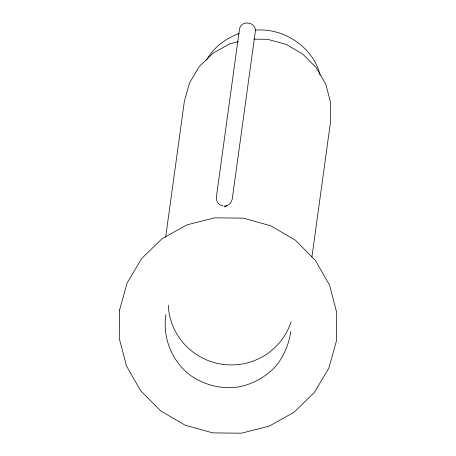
<?xml version="1.0" encoding="UTF-8"?>
<svg xmlns="http://www.w3.org/2000/svg" width="456" height="456" viewBox="0 0 456 456"><rect width="100%" height="100%" fill="white"/><g stroke="black" fill="none" stroke-linecap="round" stroke-linejoin="round"><path stroke-width="0.68" d="M165.67 237.126L184.366 101.306L189.508 82.941L199.272 66.525L213.003 53.187L229.761 43.833L238.42 41.633M165.944 314.623L165.653 316.709C162.94 338.569 172.106 360.793 189.274 374.558C202.681 384.351 219.171 388.9 235.706 387.406C252.077 384.972 266.994 376.696 277.63 364.002C284.533 354.323 289.093 343.345 290.728 331.546M226.472 205.24L226.279 206.648L224.335 206.893M311.915 257.076L330.514 121.957L330.674 102.885L325.84 84.411L316.344 67.79L302.835 54.156L286.231 44.443L267.666 39.301L253.912 39.153M206.522 60.255C213.305 47.566 225.788 38.241 239.172 33.522M227.293 205.559L230.599 203.097L232.218 199.323L255.28 31.783C257.047 21.745 240.517 19.408 239.434 29.543L216.372 197.089C215.751 201.313 218.971 205.485 223.183 206.049M226.284 205.816L224.232 206.061M255.172 30.181C283.695 27.508 313.061 46.985 320.106 74.984M291.11 321.771A62.962 62.324 7.8 0 1 222.79 364.35A62.962 62.324 7.8 0 1 168.264 305.121M119.523 310.188L119.29 338.5L126.466 365.929L140.562 390.604L160.615 410.845L185.261 425.266L212.821 432.892L241.412 433.2L269.091 426.172L293.972 412.281L314.355 392.479L328.85 368.112L336.477 340.849L336.71 312.531L329.534 285.108L315.438 260.433L295.385 240.192L270.739 225.771L243.179 218.145L214.588 217.837L186.909 224.865L162.028 238.756L141.645 258.558L127.15 282.919L119.523 310.188"/></g></svg>
